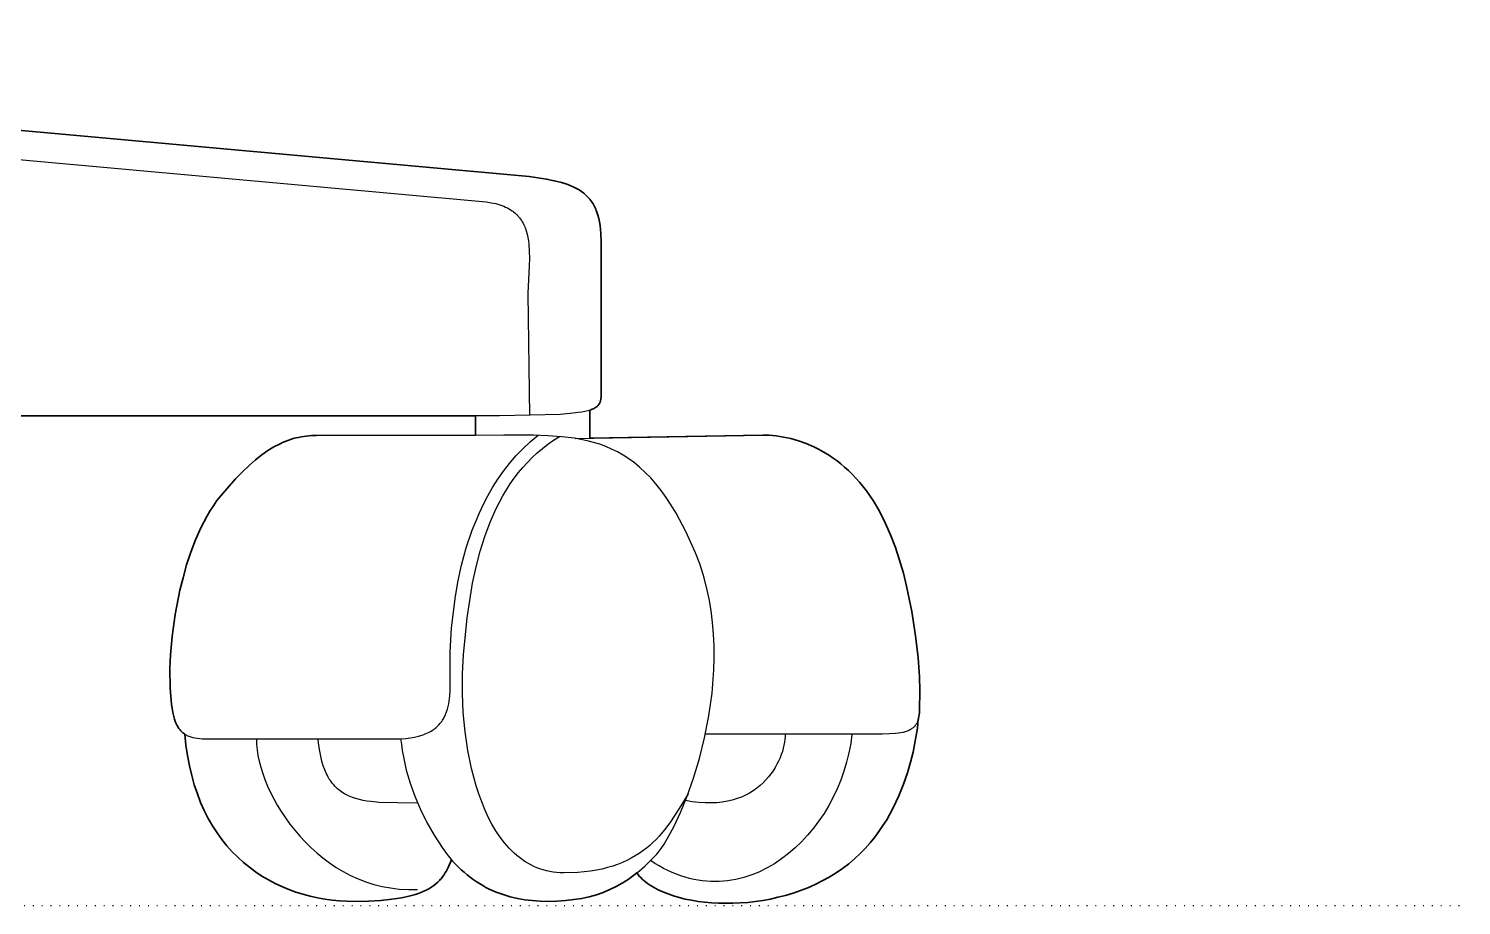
# Model space of a CAD drawing. Header units: millimetres. Extents: x 0 to 1842, y -1115 to 1018.
# Drawn here: x 1664 to 1841.9, y 0 to 109 of the extents above; entities that cross this region are included whole.
import ezdxf

# ---------------------------------------------------------------- set-up
doc = ezdxf.new("R2010")
doc.units = ezdxf.units.MM
doc.linetypes.add('Dots', pattern=[1, 0, -1])
doc.layers.add('Blocks', color=7, linetype='Continuous')
for name, color, linetype, lineweight, true_color in [('Blocks$Inner', 7, 'Continuous', 25, 0x007f00), ('Blocks$Outline', 7, 'Continuous', 35, 0xff3f3f), ('Groud', 7, 'Dots', 25, 0x243775)]:
    doc.layers.add(name, color=color, linetype=linetype, lineweight=lineweight, true_color=true_color)

# ---------------------------------------------------------------- blocks, each defined once
blk = doc.blocks.new('Oxford High Office Chair Side')
at = {"layer": 'Blocks$Inner'}
for p, q in [((671.97, 61.56), (671.97, 58.09)), ((654.82, 5.65), (654.38, 4.69))]:
    blk.add_line(p, q, dxfattribs=at)
for points in [[(461.56, 109), (664.47, 90.61), (666.62, 90.3), (667.57, 90.1), (668.45, 89.88), (668.87, 89.76), (669.26, 89.62), (669.63, 89.47), (669.99, 89.31), (670.33, 89.14), (670.65, 88.96), (670.95, 88.76), (671.23, 88.54), (671.5, 88.31), (671.62, 88.19), (671.75, 88.07), (671.86, 87.94), (671.98, 87.8), (672.08, 87.66), (672.19, 87.52), (672.29, 87.37), (672.38, 87.22), (672.56, 86.9), (672.72, 86.56), (672.79, 86.38), (672.86, 86.19), (672.99, 85.81), (673.1, 85.4), (673.19, 84.97), (673.26, 84.52), (673.32, 84.04), (673.36, 83.53), (673.39, 82.44), (673.39, 64.23), (673.39, 63.34), (673.38, 63.14), (673.38, 63.14), (673.38, 63.13), (673.38, 63.13), (673.38, 63.13), (673.38, 63.13), (673.38, 63.12), (673.38, 63.12), (673.38, 63.12), (673.38, 63.11), (673.38, 63.11), (673.38, 63.11), (673.38, 63.1), (673.38, 63.09), (673.37, 63.08), (673.37, 63.08), (673.37, 63.07), (673.37, 63.07), (673.37, 63.07), (673.37, 63.07), (673.37, 63.06), (673.37, 63.06), (673.37, 63.06), (673.37, 63.05), (673.37, 63.05), (673.37, 63.05), (673.37, 63.05), (673.36, 62.95), (673.35, 62.91), (673.35, 62.91), (673.35, 62.9), (673.35, 62.9), (673.35, 62.9), (673.35, 62.89), (673.35, 62.89), (673.35, 62.89), (673.35, 62.89), (673.35, 62.88), (673.35, 62.88), (673.35, 62.88), (673.35, 62.87), (673.34, 62.87), (673.34, 62.87), (673.34, 62.87), (673.34, 62.86), (673.33, 62.82), (673.32, 62.78), (673.31, 62.73), (673.3, 62.69), (673.27, 62.61), (673.26, 62.57), (673.26, 62.56), (673.26, 62.56), (673.26, 62.56), (673.26, 62.56), (673.25, 62.55), (673.24, 62.53), (673.24, 62.52), (673.24, 62.52), (673.24, 62.52), (673.24, 62.52), (673.24, 62.52), (673.24, 62.51), (673.24, 62.51), (673.24, 62.51), (673.23, 62.5), (673.23, 62.5), (673.23, 62.49), (673.23, 62.49), (673.23, 62.49), (673.23, 62.49), (673.22, 62.48), (673.22, 62.48), (673.22, 62.48), (673.22, 62.48), (673.22, 62.47), (673.22, 62.47), (673.22, 62.47), (673.22, 62.47), (673.21, 62.46), (673.21, 62.46), (673.21, 62.46), (673.21, 62.45), (673.19, 62.41), (673.19, 62.41), (673.19, 62.41), (673.18, 62.4), (673.18, 62.4), (673.18, 62.4), (673.18, 62.4), (673.18, 62.39), (673.18, 62.39), (673.17, 62.37), (673.12, 62.3), (673.12, 62.3), (673.12, 62.3), (673.12, 62.29), (673.11, 62.29), (673.11, 62.29), (673.11, 62.29), (673.11, 62.28), (673.11, 62.28), (673.1, 62.28), (673.1, 62.27), (673.1, 62.27), (673.1, 62.27), (673.1, 62.27), (673.1, 62.27), (673.1, 62.26), (673.07, 62.23), (673.01, 62.16), (673.01, 62.16), (673.01, 62.15), (673, 62.15), (673, 62.15), (673, 62.15), (673, 62.15), (673, 62.14), (672.99, 62.14), (672.99, 62.14), (672.99, 62.14), (672.99, 62.14), (672.99, 62.13), (672.98, 62.13), (672.98, 62.13), (672.98, 62.13), (672.98, 62.12), (672.95, 62.09), (672.91, 62.06), (672.87, 62.03), (672.8, 61.96), (672.75, 61.93), (672.71, 61.9), (672.62, 61.84), (672.52, 61.79), (672.41, 61.73), (672.29, 61.68), (672.02, 61.58), (671.72, 61.49), (671.38, 61.4), (670.99, 61.33), (670.55, 61.26), (669.53, 61.14), (668.3, 61.04), (660.76, 60.88), (324.48, 60.88)], [(476.23, 104.05), (659.09, 87.45), (659.71, 87.36), (660, 87.31), (660.29, 87.25), (660.56, 87.18), (660.82, 87.1), (661.06, 87.01), (661.3, 86.92), (661.53, 86.82), (661.74, 86.72), (661.95, 86.6), (662.14, 86.49), (662.33, 86.36), (662.42, 86.3), (662.5, 86.23), (662.67, 86.09), (662.82, 85.95), (662.9, 85.88), (662.97, 85.8), (663.04, 85.73), (663.11, 85.65), (663.18, 85.57), (663.24, 85.49), (663.37, 85.33), (663.48, 85.16), (663.54, 85.07), (663.59, 84.99), (663.69, 84.81), (663.78, 84.63), (663.87, 84.45), (663.94, 84.26), (664.08, 83.87), (664.2, 83.47), (664.29, 83.05), (664.36, 82.63), (664.41, 82.2), (664.47, 81.32), (664.48, 80.42), (664.45, 79.51), (664.29, 76.06), (664.48, 60.91)], [(657.78, 58.46), (657.78, 60.88)], [(648.48, 20.71), (648.57, 20.05), (648.68, 19.25), (648.82, 18.45), (649.18, 16.83), (649.65, 15.19), (650.23, 13.56), (650.93, 11.93), (651.72, 10.32), (652.63, 8.73), (653.63, 7.19), (654.27, 6.32), (654.94, 5.51), (655.63, 4.78), (655.99, 4.43), (656.36, 4.11), (656.73, 3.79), (657.11, 3.5), (657.49, 3.22), (657.88, 2.95), (658.27, 2.7), (658.68, 2.46), (659.08, 2.24), (659.5, 2.03), (660.34, 1.66), (661.2, 1.34), (662.09, 1.08), (662.99, 0.87), (663.91, 0.7), (664.84, 0.59), (665.8, 0.52), (666.77, 0.5), (667.9, 0.52), (668.98, 0.59), (670, 0.71), (670.98, 0.87), (671.92, 1.07), (672.81, 1.32), (673.66, 1.62), (674.48, 1.96), (675.26, 2.34), (676.02, 2.76), (676.75, 3.23), (677.46, 3.74), (678.15, 4.29), (678.83, 4.89), (679.49, 5.52), (680.15, 6.2), (680.31, 6.38), (680.48, 6.59), (680.84, 7.07), (681.22, 7.63), (681.61, 8.27), (682.42, 9.78), (683.25, 11.56), (684.08, 13.58), (684.87, 15.83), (685.6, 18.26), (686.25, 20.84), (686.78, 23.56), (687.17, 26.39), (687.39, 29.28), (687.44, 30.75), (687.43, 32.22), (687.36, 33.7), (687.24, 35.18), (687.06, 36.65), (686.81, 38.12), (686.49, 39.58), (686.1, 41.02), (685.64, 42.45), (685.1, 43.85), (683.92, 46.47), (682.72, 48.75), (682.1, 49.77), (681.48, 50.72), (680.84, 51.6), (680.2, 52.41), (679.55, 53.15), (678.88, 53.83), (678.21, 54.45), (677.53, 55.01), (676.84, 55.51), (676.14, 55.97), (675.42, 56.37), (674.69, 56.73), (673.96, 57.05), (673.21, 57.32), (672.45, 57.56), (671.67, 57.76), (670.88, 57.93), (670.09, 58.07), (668.45, 58.27), (666.75, 58.39), (665, 58.45), (661.31, 58.47), (638.02, 58.42), (637.4, 58.4), (636.76, 58.35), (636.12, 58.25), (635.8, 58.19), (635.47, 58.11), (635.14, 58.03), (634.81, 57.92), (634.47, 57.81), (634.13, 57.67), (633.79, 57.53), (633.44, 57.36), (632.73, 56.99), (632, 56.54), (631.25, 56.01), (630.47, 55.4), (629.66, 54.7), (628.83, 53.9), (627.96, 53.01), (626.13, 50.91), (625.67, 50.32), (625.22, 49.69), (624.8, 49.03), (624.4, 48.36), (623.66, 46.93), (623, 45.44), (622.42, 43.9), (621.9, 42.32), (621.45, 40.74), (621.07, 39.18), (620.47, 36.16), (620.09, 33.42), (619.88, 31.15), (619.81, 29.48), (619.86, 27.01), (619.92, 25.96), (620.01, 25.03), (620.13, 24.21), (620.21, 23.83), (620.29, 23.49), (620.39, 23.17), (620.49, 22.87), (620.6, 22.6), (620.66, 22.47), (620.7, 22.41), (620.73, 22.35), (620.79, 22.23), (620.86, 22.12), (620.94, 22.01), (621.01, 21.91), (621.09, 21.81), (621.17, 21.72), (621.26, 21.63), (621.35, 21.54), (621.44, 21.47), (621.53, 21.39), (621.63, 21.32), (621.73, 21.26), (621.83, 21.2), (621.94, 21.14), (622.05, 21.09), (622.17, 21.04), (622.28, 20.99), (622.41, 20.95), (622.53, 20.91), (622.66, 20.87), (622.93, 20.81), (623.22, 20.77), (623.52, 20.73), (623.84, 20.71), (624.52, 20.69), (648.06, 20.69), (648.48, 20.71), (649.13, 20.75), (649.69, 20.82), (650.21, 20.91), (650.69, 21.02), (651.14, 21.15), (651.35, 21.23), (651.55, 21.31), (651.74, 21.39), (651.93, 21.48), (652.11, 21.57), (652.27, 21.67), (652.44, 21.78), (652.59, 21.88), (652.74, 21.99), (652.88, 22.11), (653.01, 22.23), (653.14, 22.35), (653.26, 22.47), (653.37, 22.6), (653.48, 22.74), (653.58, 22.87), (653.67, 23.01), (653.76, 23.15), (653.93, 23.45), (654.07, 23.75), (654.19, 24.06), (654.29, 24.38), (654.38, 24.71), (654.45, 25.04), (654.51, 25.38), (654.59, 26.07), (654.63, 26.77), (654.63, 29.48), (654.65, 31.51), (654.82, 34.48), (655.25, 38.15), (655.6, 40.18), (656.06, 42.29), (656.64, 44.45), (657.37, 46.63), (658.26, 48.8), (658.76, 49.88), (659.32, 50.93), (659.91, 51.97), (660.56, 52.99), (661.26, 53.99), (662.01, 54.95), (662.81, 55.88), (663.67, 56.78), (664.59, 57.63), (665.57, 58.44)], [(684.19, 13.87), (683.09, 12.04), (681.91, 10.26), (681.27, 9.41), (680.58, 8.6), (680.21, 8.2), (679.83, 7.83), (679.43, 7.46), (679.01, 7.11), (678.57, 6.77), (678.11, 6.44), (677.62, 6.14), (677.12, 5.85), (676.59, 5.57), (676.03, 5.32), (675.44, 5.09), (674.83, 4.88), (674.19, 4.69), (673.51, 4.52), (672.81, 4.37), (672.07, 4.25), (671.29, 4.16), (670.48, 4.09), (668.75, 4.03), (668.3, 4.04), (667.86, 4.07), (667.43, 4.12), (667.01, 4.2), (666.59, 4.29), (666.19, 4.4), (665.79, 4.53), (665.4, 4.68), (665.02, 4.84), (664.65, 5.03), (664.29, 5.23), (663.93, 5.45), (663.58, 5.69), (663.25, 5.94), (662.92, 6.21), (662.6, 6.49), (662.28, 6.79), (661.98, 7.11), (661.68, 7.43), (661.39, 7.78), (660.84, 8.5), (660.32, 9.28), (659.83, 10.11), (659.37, 10.98), (658.95, 11.9), (658.55, 12.86), (658.19, 13.85), (657.85, 14.88), (657.28, 17.02), (656.83, 19.27), (656.49, 21.59), (656.27, 23.96), (656.17, 26.36), (656.18, 28.77), (656.3, 31.16), (656.75, 35.75), (657.43, 40.05), (657.87, 42.08), (658.37, 44.02), (658.95, 45.88), (659.61, 47.66), (660.35, 49.33), (661.18, 50.92), (661.63, 51.68), (662.1, 52.41), (662.59, 53.12), (663.11, 53.8), (663.66, 54.45), (664.23, 55.08), (664.82, 55.69), (665.44, 56.26), (666.09, 56.81), (666.77, 57.33), (667.47, 57.83), (668.21, 58.29)], [(670.17, 58.06), (693.46, 58.47), (694.28, 58.44), (695.15, 58.36), (696.04, 58.23), (696.96, 58.03), (697.9, 57.77), (698.85, 57.43), (699.81, 57.01), (700.3, 56.78), (700.78, 56.52), (701.26, 56.24), (701.74, 55.93), (702.22, 55.61), (702.7, 55.26), (703.18, 54.88), (703.64, 54.48), (704.11, 54.06), (704.57, 53.61), (705.02, 53.13), (705.47, 52.63), (706.34, 51.53), (707.17, 50.32), (707.96, 48.99), (708.69, 47.56), (709.35, 46.06), (709.94, 44.51), (710.46, 42.92), (710.93, 41.31), (711.34, 39.7), (712, 36.52), (712.46, 33.51), (712.76, 30.78), (712.93, 28.47), (712.97, 26.7), (712.95, 24.21), (712.93, 23.95), (712.91, 23.71), (712.87, 23.48), (712.83, 23.27), (712.8, 23.17), (712.77, 23.07), (712.74, 22.97), (712.7, 22.87), (712.67, 22.78), (712.63, 22.7), (712.58, 22.61), (712.53, 22.53), (712.48, 22.45), (712.42, 22.37), (712.37, 22.3), (712.33, 22.26), (712.3, 22.23), (712.23, 22.16), (712.16, 22.09), (712.08, 22.03), (712, 21.97), (711.92, 21.91), (711.83, 21.86), (711.73, 21.81), (711.63, 21.76), (711.52, 21.71), (711.41, 21.67), (711.17, 21.58), (710.91, 21.51), (710.62, 21.45), (710.31, 21.4), (709.97, 21.36), (709.21, 21.31), (708.33, 21.3), (686.34, 21.3)], [(677.83, 4.03), (677.97, 3.83), (678.13, 3.64), (678.31, 3.45), (678.5, 3.26), (678.7, 3.08), (678.92, 2.91), (679.14, 2.73), (679.38, 2.57), (679.9, 2.25), (680.46, 1.95), (681.06, 1.67), (681.7, 1.42), (682.38, 1.19), (683.1, 0.98), (683.84, 0.79), (684.62, 0.63), (685.43, 0.5), (686.25, 0.4), (687.11, 0.32), (687.98, 0.27), (689.77, 0.26), (691.61, 0.37), (693.48, 0.62), (694.42, 0.79), (695.36, 1), (696.3, 1.24), (697.23, 1.53), (698.15, 1.84), (699.07, 2.2), (699.97, 2.6), (700.85, 3.03), (701.72, 3.51), (702.57, 4.03), (703.38, 4.59), (704.15, 5.17), (704.88, 5.79), (705.56, 6.43), (706.2, 7.09), (706.81, 7.78), (707.37, 8.48), (707.9, 9.19), (708.4, 9.91), (708.86, 10.65), (709.68, 12.13), (710.37, 13.61), (710.96, 15.06), (711.44, 16.47), (711.83, 17.81), (712.14, 19.06), (712.37, 20.2), (712.67, 22.05), (712.79, 23.17)], [(654.38, 4.69), (654.26, 4.46), (654.13, 4.22), (653.99, 3.99), (653.84, 3.76), (653.68, 3.54), (653.5, 3.32), (653.41, 3.21), (653.31, 3.1), (653.1, 2.89), (652.87, 2.69), (652.62, 2.49), (652.35, 2.3), (652.05, 2.11), (651.73, 1.93), (651.38, 1.76), (651, 1.6), (650.59, 1.45), (650.15, 1.31), (649.67, 1.18), (648.62, 0.94), (647.41, 0.76), (646.03, 0.62), (644.48, 0.53), (642.73, 0.5), (641.81, 0.52), (640.89, 0.57), (639.97, 0.66), (639.05, 0.78), (638.14, 0.95), (637.24, 1.15), (636.34, 1.39), (635.46, 1.66), (634.59, 1.98), (633.73, 2.33), (632.89, 2.73), (632.06, 3.17), (631.25, 3.64), (630.47, 4.16), (629.7, 4.73), (628.96, 5.33), (628.25, 5.98), (627.56, 6.67), (626.9, 7.41), (626.27, 8.19), (625.68, 9.02), (625.11, 9.9), (624.58, 10.82), (624.09, 11.78), (623.64, 12.8), (623.23, 13.86), (622.85, 14.98), (622.53, 16.14), (622.24, 17.35), (622.01, 18.62), (621.82, 19.93), (621.68, 21.3)], [(630.56, 20.66), (630.57, 20.35), (630.58, 20.02), (630.65, 19.34), (630.76, 18.64), (630.91, 17.92), (631.11, 17.17), (631.35, 16.41), (631.63, 15.63), (631.96, 14.84), (632.32, 14.05), (632.72, 13.25), (633.16, 12.46), (633.65, 11.67), (634.17, 10.88), (634.72, 10.11), (635.32, 9.35), (635.95, 8.6), (636.62, 7.88), (637.32, 7.19), (638.06, 6.52), (638.83, 5.89), (639.64, 5.28), (640.48, 4.72), (641.35, 4.2), (642.25, 3.73), (643.19, 3.3), (644.15, 2.93), (645.15, 2.61), (646.18, 2.35), (647.24, 2.16), (648.32, 2.03), (649.44, 1.97), (650.58, 1.99)], [(650.58, 12.72), (648.09, 12.73), (645.83, 12.8), (644.79, 12.9), (644.3, 12.97), (643.82, 13.05), (643.36, 13.15), (642.91, 13.27), (642.49, 13.42), (642.08, 13.58), (641.69, 13.77), (641.5, 13.88), (641.32, 13.99), (641.14, 14.11), (640.97, 14.23), (640.8, 14.36), (640.63, 14.5), (640.47, 14.65), (640.32, 14.81), (640.17, 14.97), (640.03, 15.14), (639.89, 15.32), (639.75, 15.51), (639.62, 15.71), (639.5, 15.92), (639.38, 16.13), (639.27, 16.36), (639.06, 16.84), (638.87, 17.36), (638.7, 17.92), (638.55, 18.53), (638.43, 19.19), (638.33, 19.89), (638.25, 20.64)], [(704.55, 21.3), (704.39, 20.12), (704.17, 18.96), (703.89, 17.81), (703.55, 16.68), (703.16, 15.57), (702.71, 14.49), (702.22, 13.44), (701.67, 12.42), (701.08, 11.43), (700.44, 10.49), (699.76, 9.58), (699.04, 8.72), (698.28, 7.9), (697.49, 7.14), (696.66, 6.43), (695.8, 5.77), (694.92, 5.18), (694, 4.65), (693.06, 4.19), (692.58, 3.98), (692.1, 3.79), (691.61, 3.62), (691.11, 3.47), (690.61, 3.33), (690.11, 3.22), (689.6, 3.12), (689.09, 3.05), (688.58, 3), (688.06, 2.96), (687.54, 2.95), (687.01, 2.96), (686.49, 2.99), (685.96, 3.04), (685.43, 3.12), (684.89, 3.22), (684.36, 3.34), (683.82, 3.49), (683.29, 3.66), (682.75, 3.86), (682.21, 4.08), (681.67, 4.33), (681.14, 4.6), (680.6, 4.9), (680.06, 5.22), (679.53, 5.57)], [(696.25, 21.3), (696.24, 20.98), (696.21, 20.64), (696.16, 20.28), (696.1, 19.91), (696.01, 19.53), (695.9, 19.14), (695.76, 18.75), (695.61, 18.35), (695.43, 17.94), (695.23, 17.54), (695.01, 17.14), (694.76, 16.74), (694.49, 16.35), (694.19, 15.97), (693.86, 15.6), (693.51, 15.24), (693.13, 14.89), (692.73, 14.57), (692.29, 14.26), (691.83, 13.97), (691.34, 13.71), (690.82, 13.47), (690.27, 13.27), (689.68, 13.09), (689.07, 12.94), (688.43, 12.83), (687.75, 12.76), (687.04, 12.73), (686.3, 12.73), (685.52, 12.79), (684.71, 12.88), (683.86, 13.03)]]:
    blk.add_lwpolyline(points, dxfattribs=at)
at = {"layer": 'Blocks$Outline'}
for points in [[(461.56, 109), (664.47, 90.61), (666.62, 90.3), (667.57, 90.1), (668.45, 89.88), (668.87, 89.76), (669.26, 89.62), (669.63, 89.47), (669.99, 89.31), (670.33, 89.14), (670.65, 88.96), (670.95, 88.76), (671.23, 88.54), (671.5, 88.31), (671.62, 88.19), (671.75, 88.07), (671.86, 87.94), (671.98, 87.8), (672.08, 87.66), (672.19, 87.52), (672.29, 87.37), (672.38, 87.22), (672.56, 86.9), (672.72, 86.56), (672.79, 86.38), (672.86, 86.19), (672.99, 85.81), (673.1, 85.4), (673.19, 84.97), (673.26, 84.52), (673.32, 84.04), (673.36, 83.53), (673.39, 82.44), (673.39, 64.23), (673.39, 63.34), (673.38, 63.14), (673.38, 63.14), (673.38, 63.13), (673.38, 63.13), (673.38, 63.13), (673.38, 63.13), (673.38, 63.12), (673.38, 63.12), (673.38, 63.12), (673.38, 63.11), (673.38, 63.11), (673.38, 63.11), (673.38, 63.1), (673.38, 63.09), (673.37, 63.08), (673.37, 63.08), (673.37, 63.07), (673.37, 63.07), (673.37, 63.07), (673.37, 63.07), (673.37, 63.06), (673.37, 63.06), (673.37, 63.06), (673.37, 63.05), (673.37, 63.05), (673.37, 63.05), (673.37, 63.05), (673.36, 62.95), (673.35, 62.91), (673.35, 62.91), (673.35, 62.9), (673.35, 62.9), (673.35, 62.9), (673.35, 62.89), (673.35, 62.89), (673.35, 62.89), (673.35, 62.89), (673.35, 62.88), (673.35, 62.88), (673.35, 62.88), (673.35, 62.87), (673.34, 62.87), (673.34, 62.87), (673.34, 62.87), (673.34, 62.86), (673.33, 62.82), (673.32, 62.78), (673.31, 62.73), (673.3, 62.69), (673.27, 62.61), (673.26, 62.57), (673.26, 62.56), (673.26, 62.56), (673.26, 62.56), (673.26, 62.56), (673.25, 62.55), (673.24, 62.53), (673.24, 62.52), (673.24, 62.52), (673.24, 62.52), (673.24, 62.52), (673.24, 62.52), (673.24, 62.51), (673.24, 62.51), (673.24, 62.51), (673.23, 62.5), (673.23, 62.5), (673.23, 62.49), (673.23, 62.49), (673.23, 62.49), (673.23, 62.49), (673.22, 62.48), (673.22, 62.48), (673.22, 62.48), (673.22, 62.48), (673.22, 62.47), (673.22, 62.47), (673.22, 62.47), (673.22, 62.47), (673.21, 62.46), (673.21, 62.46), (673.21, 62.46), (673.21, 62.45), (673.19, 62.41), (673.19, 62.41), (673.19, 62.41), (673.18, 62.4), (673.18, 62.4), (673.18, 62.4), (673.18, 62.4), (673.18, 62.39), (673.18, 62.39), (673.17, 62.37), (673.12, 62.3), (673.12, 62.3), (673.12, 62.3), (673.12, 62.29), (673.11, 62.29), (673.11, 62.29), (673.11, 62.29), (673.11, 62.28), (673.11, 62.28), (673.1, 62.28), (673.1, 62.27), (673.1, 62.27), (673.1, 62.27), (673.1, 62.27), (673.1, 62.27), (673.1, 62.26), (673.07, 62.23), (673.01, 62.16), (673.01, 62.16), (673.01, 62.15), (673, 62.15), (673, 62.15), (673, 62.15), (673, 62.15), (673, 62.14), (672.99, 62.14), (672.99, 62.14), (672.99, 62.14), (672.99, 62.14), (672.99, 62.13), (672.98, 62.13), (672.98, 62.13), (672.98, 62.13), (672.98, 62.12), (672.95, 62.09), (672.91, 62.06), (672.87, 62.03), (672.8, 61.96), (672.75, 61.93), (672.71, 61.9), (672.62, 61.84), (672.52, 61.79), (672.41, 61.73), (672.29, 61.68), (672.02, 61.58), (671.97, 61.56)], [(657.78, 60.88), (324.48, 60.88), (322.56, 60.88)], [(657.78, 58.46), (657.78, 60.88)], [(671.97, 61.56), (671.97, 58.09)], [(621.68, 21.29), (621.63, 21.32), (621.53, 21.39), (621.44, 21.47), (621.35, 21.54), (621.26, 21.63), (621.17, 21.72), (621.09, 21.81), (621.01, 21.91), (620.94, 22.01), (620.86, 22.12), (620.79, 22.23), (620.73, 22.35), (620.7, 22.41), (620.66, 22.47), (620.6, 22.6), (620.49, 22.87), (620.39, 23.17), (620.29, 23.49), (620.21, 23.83), (620.13, 24.21), (620.01, 25.03), (619.92, 25.96), (619.86, 27.01), (619.81, 29.48), (619.88, 31.15), (620.09, 33.42), (620.47, 36.16), (621.07, 39.18), (621.45, 40.74), (621.9, 42.32), (622.42, 43.9), (623, 45.44), (623.66, 46.93), (624.4, 48.36), (624.8, 49.03), (625.22, 49.69), (625.67, 50.32), (626.13, 50.91), (627.96, 53.01), (628.83, 53.9), (629.66, 54.7), (630.47, 55.4), (631.25, 56.01), (632, 56.54), (632.73, 56.99), (633.44, 57.36), (633.79, 57.53), (634.13, 57.67), (634.47, 57.81), (634.81, 57.92), (635.14, 58.03), (635.47, 58.11), (635.8, 58.19), (636.12, 58.25), (636.76, 58.35), (637.4, 58.4), (638.02, 58.42), (657.78, 58.46)], [(671.97, 58.09), (693.46, 58.47), (694.28, 58.44), (695.15, 58.36), (696.04, 58.23), (696.96, 58.03), (697.9, 57.77), (698.85, 57.43), (699.81, 57.01), (700.3, 56.78), (700.78, 56.52), (701.26, 56.24), (701.74, 55.93), (702.22, 55.61), (702.7, 55.26), (703.18, 54.88), (703.64, 54.48), (704.11, 54.06), (704.57, 53.61), (705.02, 53.13), (705.47, 52.63), (706.34, 51.53), (707.17, 50.32), (707.96, 48.99), (708.69, 47.56), (709.35, 46.06), (709.94, 44.51), (710.46, 42.92), (710.93, 41.31), (711.34, 39.7), (712, 36.52), (712.46, 33.51), (712.76, 30.78), (712.93, 28.47), (712.97, 26.7), (712.95, 24.21), (712.93, 23.95), (712.91, 23.71), (712.87, 23.48), (712.83, 23.27), (712.8, 23.17), (712.79, 23.13)], [(712.79, 23.13), (712.67, 22.05), (712.37, 20.2), (712.14, 19.06), (711.83, 17.81), (711.44, 16.47), (710.96, 15.06), (710.37, 13.61), (709.68, 12.13), (708.86, 10.65), (708.4, 9.91), (707.9, 9.19), (707.37, 8.48), (706.81, 7.78), (706.2, 7.09), (705.56, 6.43), (704.88, 5.79), (704.15, 5.17), (703.38, 4.59), (702.57, 4.03), (701.72, 3.51), (700.85, 3.03), (699.97, 2.6), (699.07, 2.2), (698.15, 1.84), (697.23, 1.53), (696.3, 1.24), (695.36, 1), (694.42, 0.79), (693.48, 0.62), (691.61, 0.37), (689.77, 0.26), (687.98, 0.27), (687.11, 0.32), (686.25, 0.4), (685.43, 0.5), (684.62, 0.63), (683.84, 0.79), (683.1, 0.98), (682.38, 1.19), (681.7, 1.42), (681.06, 1.67), (680.46, 1.95), (679.9, 2.25), (679.38, 2.57), (679.14, 2.73), (678.92, 2.91), (678.7, 3.08), (678.5, 3.26), (678.31, 3.45), (678.13, 3.64), (677.97, 3.83), (677.83, 4.03)], [(654.82, 5.65), (654.38, 4.69), (654.26, 4.46), (654.13, 4.22), (653.99, 3.99), (653.84, 3.76), (653.68, 3.54), (653.5, 3.32), (653.41, 3.21), (653.31, 3.1), (653.1, 2.89), (652.87, 2.69), (652.62, 2.49), (652.35, 2.3), (652.05, 2.11), (651.73, 1.93), (651.38, 1.76), (651, 1.6), (650.59, 1.45), (650.15, 1.31), (649.67, 1.18), (648.62, 0.94), (647.41, 0.76), (646.03, 0.62), (644.48, 0.53), (642.73, 0.5), (641.81, 0.52), (640.89, 0.57), (639.97, 0.66), (639.05, 0.78), (638.14, 0.95), (637.24, 1.15), (636.34, 1.39), (635.46, 1.66), (634.59, 1.98), (633.73, 2.33), (632.89, 2.73), (632.06, 3.17), (631.25, 3.64), (630.47, 4.16), (629.7, 4.73), (628.96, 5.33), (628.25, 5.98), (627.56, 6.67), (626.9, 7.41), (626.27, 8.19), (625.68, 9.02), (625.11, 9.9), (624.58, 10.82), (624.09, 11.78), (623.64, 12.8), (623.23, 13.86), (622.85, 14.98), (622.53, 16.14), (622.24, 17.35), (622.01, 18.62), (621.82, 19.93), (621.68, 21.29)], [(677.83, 4.03), (677.46, 3.74), (676.75, 3.23), (676.02, 2.76), (675.26, 2.34), (674.48, 1.96), (673.66, 1.62), (672.81, 1.32), (671.92, 1.07), (670.98, 0.87), (670, 0.71), (668.98, 0.59), (667.9, 0.52), (666.77, 0.5), (665.8, 0.52), (664.84, 0.59), (663.91, 0.7), (662.99, 0.87), (662.09, 1.08), (661.2, 1.34), (660.34, 1.66), (659.5, 2.03), (659.08, 2.24), (658.68, 2.46), (658.27, 2.7), (657.88, 2.95), (657.49, 3.22), (657.11, 3.5), (656.73, 3.79), (656.36, 4.11), (655.99, 4.43), (655.63, 4.78), (654.94, 5.51), (654.82, 5.65)]]:
    blk.add_lwpolyline(points, dxfattribs=at)

msp = doc.modelspace()

# ---------------------------------------------------------------- linework, layer by layer
at = {"layer": 'Groud'}
msp.add_lwpolyline([(1061.69, 0), (1841.94, 0)], dxfattribs=at)

# ---------------------------------------------------------------- block references
at = {"layer": 'Blocks'}
msp.add_blockref('Oxford High Office Chair Side', (1061.69, 0), dxfattribs=at)

doc.saveas('drawing.dxf')
